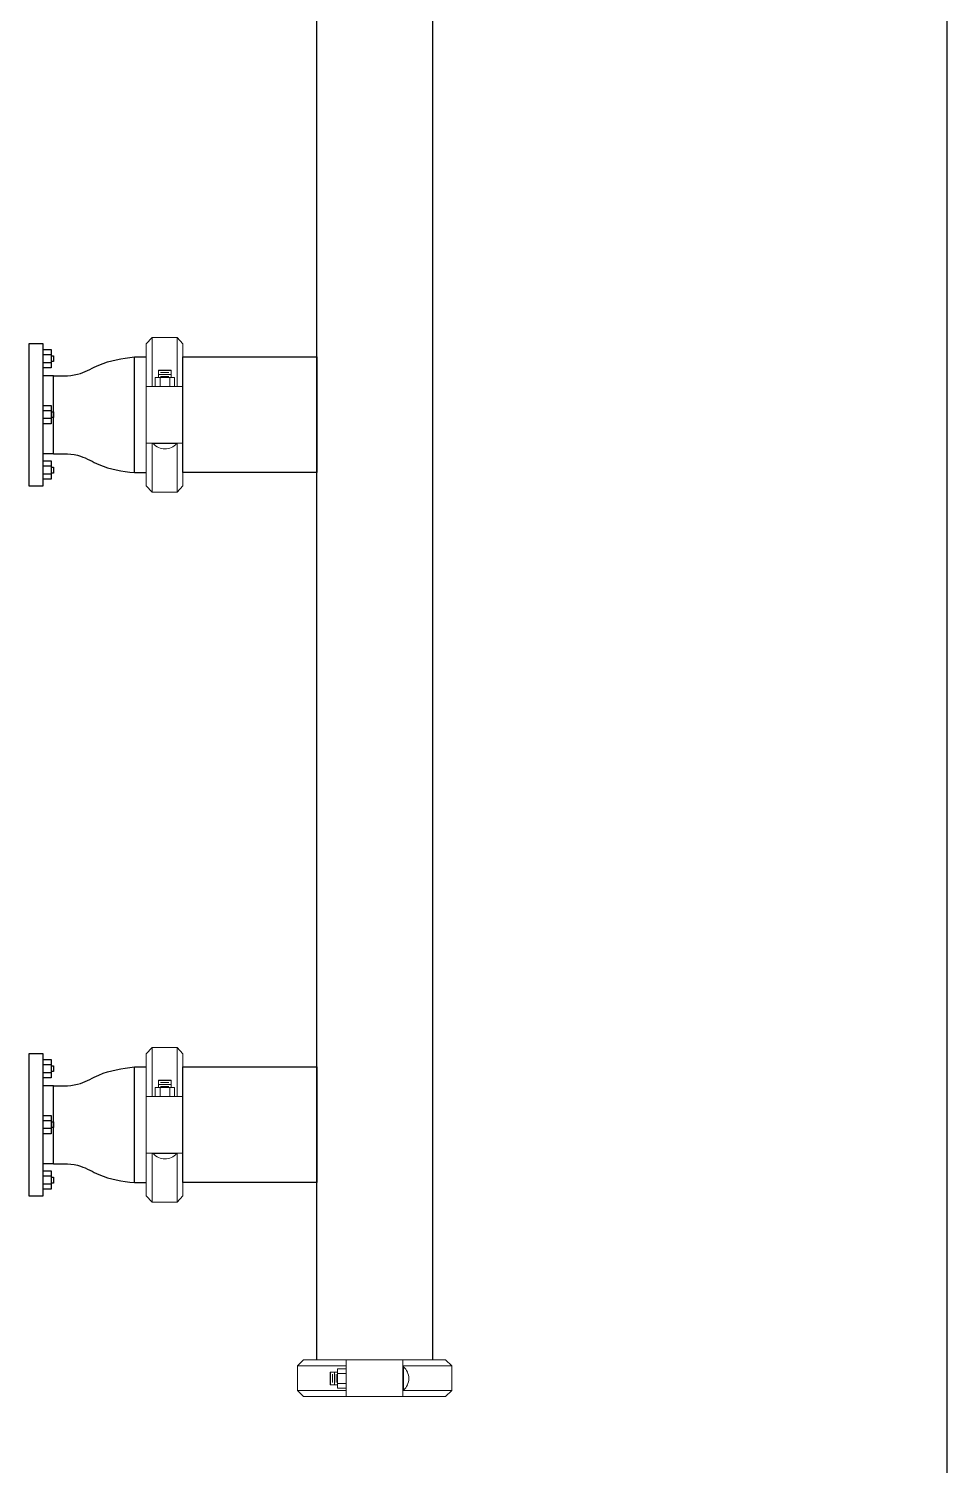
# Model space of a CAD drawing. Extents: x 226317 to 226469, y 8188101 to 8188260.
# Drawn here: x 226391.826 to 226392.732, y 8188233.527 to 8188234.944 of the extents above; entities that cross this region are included whole.
import ezdxf

# ---------------------------------------------------------------- set-up
doc = ezdxf.new("R2010")
doc.units = 0
doc.header["$LTSCALE"] = 15
doc.linetypes.add('CENTER', pattern=[2, 1.25, -0.25, 0.25, -0.25])
doc.layers.get('0').update_dxf_attribs({"color": 250})
for name, color, linetype in [('00-GTI-Acoples', 250, 'Continuous'), ('A-SANITARIOS', 250, 'Continuous'), ('A_50_CortesElev', 250, 'CENTER')]:
    doc.layers.add(name, color=color, linetype=linetype)

# ---------------------------------------------------------------- blocks, each defined once
blk = doc.blocks.new('Cortes-Elev.')
at = {"layer": 'A_50_CortesElev', "linetype": 'CENTER', "ltscale": 0.5}
blk.add_lwpolyline([(29.87, 16.5762), (29.87, 37.2387)], dxfattribs=at)
blk = doc.blocks.new('A$C363a55df')
at = {"layer": '00-GTI-Acoples', "linetype": 'Continuous', "lineweight": 0, "extrusion": (3.83476e-17, -1, 0)}
for p, q in [((-27.1, 105), (-18.4, 114.3)), ((-18.4, 41.9), (-18.4, 114.3)), ((18.4, 114.3), (-18.4, 114.3)), ((18.4, 41.9), (18.4, 114.3)), ((27.1, 105), (18.4, 114.3)), ((-27.1, 41.9), (-27.1, 105)), ((27.1, 41.9), (27.1, 105)), ((-9, 66), (0.5, 66)), ((-9, 55.1), (-9, 66)), ((0.5, 66), (10, 66)), ((10, 55.1), (10, 66)), ((-13.8, 41.9), (-13.8, 55.1)), ((-13.8, 55.1), (-6.7, 55.1)), ((-6.7, 41.9), (-6.7, 55.1)), ((-6.7, 55.1), (7.7, 55.1)), ((7.7, 41.9), (7.7, 55.1)), ((7.7, 55.1), (14.9, 55.1)), ((14.9, 41.9), (14.9, 55.1)), ((-27.1, 41.9), (-27.1, 21.6)), ((-25.4, 41.9), (-27.1, 41.9)), ((-27.1, -21.6), (-27.1, 21.6)), ((-6.4, 41.9), (-25.4, 41.9)), ((7.4, 41.9), (-6.4, 41.9)), ((26.4, 41.9), (7.4, 41.9)), ((27.1, 41.9), (26.4, 41.9)), ((27.1, 41.9), (27.1, 21.6)), ((27.1, -21.6), (27.1, 21.6)), ((-27.1, -21.6), (-27.1, -41.9)), ((-27.1, -41.9), (-25.4, -41.9)), ((-27.1, -105), (-27.1, -41.9)), ((-25.4, -41.9), (-6.4, -41.9)), ((-18.4, -114.3), (-18.4, -41.9)), ((-16.8, -42.5), (-16.8, -41.9)), ((-6.4, -41.9), (7.4, -41.9)), ((7.4, -41.9), (26.4, -41.9)), ((17.8, -42.5), (17.8, -41.9)), ((18.4, -114.3), (18.4, -41.9)), ((26.4, -41.9), (27.1, -41.9)), ((27.1, -21.6), (27.1, -41.9)), ((27.1, -105), (27.1, -41.9)), ((-16.8, -42.5), (17.8, -42.5)), ((-27.1, -105), (-18.4, -114.3)), ((27.1, -105), (18.4, -114.3)), ((18.4, -114.3), (-18.4, -114.3))]:
    blk.add_line(p, q, dxfattribs=at)
at = {"layer": '00-GTI-Acoples', "linetype": 'Continuous', "lineweight": 0}
for p, q in [((-27.1, 103.1), (-27.1, -103.1)), ((27.1, 103.1), (27.1, -103.1)), ((10, 65.3), (-9, 65.3)), ((10, 59.5), (-9, 59.5)), ((6.5, 62.5), (-6, 62.5)), ((6.5, 56.7), (-6, 56.7))]:
    blk.add_line(p, q, dxfattribs=at)
blk.add_arc((0.5, -27.6), 22.9, 220.8756, 319.1244, dxfattribs=at)
blk = doc.blocks.new('BOMBAS-28.02.2025')
at = {"layer": 'A-SANITARIOS'}
for p, q in [((2.3233, -8.2764, 0), (2.309, -8.2764, 0)), ((2.309, -8.2764, 0), (2.309, -8.4165, 0)), ((2.3233, -8.4165, 0), (2.3233, -8.2764, 0)), ((2.3233, -8.3003, 0), (2.3233, -8.2821, 0)), ((2.3233, -8.2821, 0), (2.331, -8.2821, 0)), ((2.331, -8.2821, 0), (2.331, -8.3003, 0)), ((2.331, -8.2873, 0), (2.3233, -8.2873, 0)), ((2.331, -8.2873, 0), (2.3233, -8.2873, 0)), ((2.331, -8.2951, 0), (2.3233, -8.2951, 0)), ((2.331, -8.2951, 0), (2.3233, -8.2951, 0)), ((2.331, -8.2883, 0), (2.3336, -8.2883, 0)), ((2.3336, -8.2941, 0), (2.331, -8.2941, 0)), ((2.3336, -8.2883, 0), (2.3336, -8.2941, 0)), ((2.331, -8.3003, 0), (2.3233, -8.3003, 0)), ((2.3233, -8.3555, 0), (2.3233, -8.3373, 0)), ((2.3233, -8.3373, 0), (2.331, -8.3373, 0)), ((2.331, -8.3373, 0), (2.331, -8.3555, 0)), ((2.331, -8.3425, 0), (2.3233, -8.3425, 0)), ((2.331, -8.3425, 0), (2.3233, -8.3425, 0)), ((2.331, -8.3503, 0), (2.3233, -8.3503, 0)), ((2.331, -8.3503, 0), (2.3233, -8.3503, 0)), ((2.331, -8.3555, 0), (2.3233, -8.3555, 0)), ((2.331, -8.3435, 0), (2.3336, -8.3435, 0)), ((2.3336, -8.3493, 0), (2.331, -8.3493, 0)), ((2.3336, -8.3435, 0), (2.3336, -8.3493, 0)), ((2.3233, -8.4101, 0), (2.3233, -8.3919, 0)), ((2.3233, -8.3919, 0), (2.331, -8.3919, 0)), ((2.331, -8.3971, 0), (2.3233, -8.3971, 0)), ((2.331, -8.3971, 0), (2.3233, -8.3971, 0)), ((2.331, -8.3919, 0), (2.331, -8.4101, 0)), ((2.331, -8.3981, 0), (2.3336, -8.3981, 0)), ((2.3336, -8.3981, 0), (2.3336, -8.4039, 0)), ((2.331, -8.4049, 0), (2.3233, -8.4049, 0)), ((2.331, -8.4049, 0), (2.3233, -8.4049, 0)), ((2.331, -8.4101, 0), (2.3233, -8.4101, 0)), ((2.3336, -8.4039, 0), (2.331, -8.4039, 0)), ((2.309, -8.4165, 0), (2.3233, -8.4165, 0)), ((2.3233, -8.9764, 0), (2.309, -8.9764, 0)), ((2.309, -8.9764, 0), (2.309, -9.1165, 0)), ((2.3233, -9.1165, 0), (2.3233, -8.9764, 0)), ((2.3233, -9.0003, 0), (2.3233, -8.9821, 0)), ((2.3233, -8.9821, 0), (2.331, -8.9821, 0)), ((2.331, -8.9873, 0), (2.3233, -8.9873, 0)), ((2.331, -8.9873, 0), (2.3233, -8.9873, 0)), ((2.331, -8.9821, 0), (2.331, -9.0003, 0)), ((2.331, -8.9883, 0), (2.3336, -8.9883, 0)), ((2.3336, -8.9883, 0), (2.3336, -8.9941, 0)), ((2.331, -8.9951, 0), (2.3233, -8.9951, 0)), ((2.331, -8.9951, 0), (2.3233, -8.9951, 0)), ((2.331, -9.0003, 0), (2.3233, -9.0003, 0)), ((2.3336, -8.9941, 0), (2.331, -8.9941, 0)), ((2.3233, -9.0555, 0), (2.3233, -9.0373, 0)), ((2.3233, -9.0373, 0), (2.331, -9.0373, 0)), ((2.331, -9.0425, 0), (2.3233, -9.0425, 0)), ((2.331, -9.0425, 0), (2.3233, -9.0425, 0)), ((2.331, -9.0373, 0), (2.331, -9.0555, 0)), ((2.331, -9.0435, 0), (2.3336, -9.0435, 0)), ((2.3336, -9.0493, 0), (2.331, -9.0493, 0)), ((2.3336, -9.0435, 0), (2.3336, -9.0493, 0)), ((2.331, -9.0503, 0), (2.3233, -9.0503, 0)), ((2.331, -9.0503, 0), (2.3233, -9.0503, 0)), ((2.331, -9.0555, 0), (2.3233, -9.0555, 0)), ((2.3233, -9.1101, 0), (2.3233, -9.0919, 0)), ((2.3233, -9.0919, 0), (2.331, -9.0919, 0)), ((2.331, -9.0919, 0), (2.331, -9.1101, 0)), ((2.331, -9.0971, 0), (2.3233, -9.0971, 0)), ((2.331, -9.0971, 0), (2.3233, -9.0971, 0)), ((2.331, -9.1049, 0), (2.3233, -9.1049, 0)), ((2.331, -9.1049, 0), (2.3233, -9.1049, 0)), ((2.331, -9.0981, 0), (2.3336, -9.0981, 0)), ((2.3336, -9.1039, 0), (2.331, -9.1039, 0)), ((2.3336, -9.0981, 0), (2.3336, -9.1039, 0)), ((2.309, -9.1165, 0), (2.3233, -9.1165, 0)), ((2.331, -9.1101, 0), (2.3233, -9.1101, 0))]:
    blk.add_line(p, q, dxfattribs=at)
at = {"layer": 'A-SANITARIOS', "linetype": 'Continuous'}
for p, q in [((2.4132, -8.4035, 0), (2.4132, -8.2895, 0)), ((2.4132, -8.3965, 0), (2.4132, -8.2965, 0)), ((2.3336, -8.308, 0), (2.3233, -8.308, 0)), ((2.3336, -8.308, 0), (2.3233, -8.308, 0)), ((2.3336, -8.385, 0), (2.3336, -8.308, 0)), ((2.3336, -8.385, 0), (2.3336, -8.3082, 0)), ((2.3336, -8.385, 0), (2.3233, -8.385, 0)), ((2.3336, -8.385, 0), (2.3233, -8.385, 0)), ((2.4132, -9.1035, 0), (2.4132, -8.9895, 0)), ((2.4132, -9.0965, 0), (2.4132, -8.9965, 0)), ((2.3336, -9.008, 0), (2.3233, -9.008, 0)), ((2.3336, -9.008, 0), (2.3233, -9.008, 0)), ((2.3336, -9.085, 0), (2.3336, -9.008, 0)), ((2.3336, -9.085, 0), (2.3336, -9.0082, 0)), ((2.3336, -9.085, 0), (2.3233, -9.085, 0)), ((2.3336, -9.085, 0), (2.3233, -9.085, 0))]:
    blk.add_line(p, q, dxfattribs=at)
at = {"layer": 'A-SANITARIOS', "elevation": 0}
for points in [[(2.5932, -9.2783), (2.5932, -7.4147), (2.7072, -7.4147), (2.7072, -9.2783)], [(2.331, -8.2883), (2.3336, -8.2883), (2.3336, -8.2941), (2.331, -8.2941)], [(2.4132, -8.2895), (2.425, -8.2895)], [(2.331, -8.3435), (2.3336, -8.3435), (2.3336, -8.3493), (2.331, -8.3493)], [(2.331, -8.3981), (2.3336, -8.3981), (2.3336, -8.4039), (2.331, -8.4039)], [(2.4132, -8.4035), (2.425, -8.4035)], [(2.331, -8.9883), (2.3336, -8.9883), (2.3336, -8.9941), (2.331, -8.9941)], [(2.4132, -8.9895), (2.425, -8.9895)], [(2.331, -9.0435), (2.3336, -9.0435), (2.3336, -9.0493), (2.331, -9.0493)], [(2.331, -9.0981), (2.3336, -9.0981), (2.3336, -9.1039), (2.331, -9.1039)], [(2.4132, -9.1035), (2.425, -9.1035)]]:
    blk.add_lwpolyline(points, dxfattribs=at)
for points in [[(2.309, -8.4165), (2.3233, -8.4165), (2.3233, -8.2764), (2.309, -8.2764)], [(2.331, -8.3003), (2.3233, -8.3003), (2.3233, -8.2821), (2.331, -8.2821)], [(2.5932, -8.2895), (2.5932, -8.4035), (2.461, -8.4035), (2.461, -8.2895)], [(2.331, -8.3555), (2.3233, -8.3555), (2.3233, -8.3373), (2.331, -8.3373)], [(2.331, -8.4101), (2.3233, -8.4101), (2.3233, -8.3919), (2.331, -8.3919)], [(2.309, -9.1165), (2.3233, -9.1165), (2.3233, -8.9764), (2.309, -8.9764)], [(2.331, -9.0003), (2.3233, -9.0003), (2.3233, -8.9821), (2.331, -8.9821)], [(2.5932, -8.9895), (2.5932, -9.1035), (2.461, -9.1035), (2.461, -8.9895)], [(2.331, -9.0555), (2.3233, -9.0555), (2.3233, -9.0373), (2.331, -9.0373)], [(2.331, -9.1101), (2.3233, -9.1101), (2.3233, -9.0919), (2.331, -9.0919)]]:
    blk.add_lwpolyline(points, close=True, dxfattribs=at)
at = {"layer": 'A-SANITARIOS', "linetype": 'Continuous'}
for points in [[(2.3336, -8.308, 0), (2.3602, -8.3057, 0), (2.3782, -8.2974, 0), (2.4132, -8.2895, 0)], [(2.3336, -8.385, 0), (2.3602, -8.3873, 0), (2.3782, -8.3956, 0), (2.4132, -8.4035, 0)], [(2.3336, -9.008, 0), (2.3602, -9.0057, 0), (2.3782, -8.9974, 0), (2.4132, -8.9895, 0)], [(2.3336, -9.085, 0), (2.3602, -9.0873, 0), (2.3782, -9.0956, 0), (2.4132, -9.1035, 0)]]:
    blk.add_spline(points, degree=3, dxfattribs=at)
at = {"layer": 'A-SANITARIOS', "linetype": 'Continuous', "lineweight": 0, "xscale": 0.0006666666666666666, "yscale": 0.0006666666666666666, "zscale": 0.0006666666666666666}
for p in [(2.443, -8.3465, 0), (2.443, -9.0465, 0)]:
    blk.add_blockref('A$C363a55df', p, dxfattribs=at)
at = {"layer": 'A-SANITARIOS', "linetype": 'Continuous', "lineweight": 0, "xscale": -0.0006666666666666669, "yscale": 0.0006666666666666669, "zscale": 0.0006666666666666666, "rotation": 90}
blk.add_blockref('A$C363a55df', (2.6502, -9.2963, 0), dxfattribs=at)

msp = doc.modelspace()

# ---------------------------------------------------------------- block references
msp.add_blockref('BOMBAS-28.02.2025', (226389.5171, 8188242.9096))
at = {"layer": 'A_50_CortesElev'}
msp.add_blockref('Cortes-Elev.', (226362.8621, 8188213.0552), dxfattribs=at)

doc.saveas('drawing.dxf')
